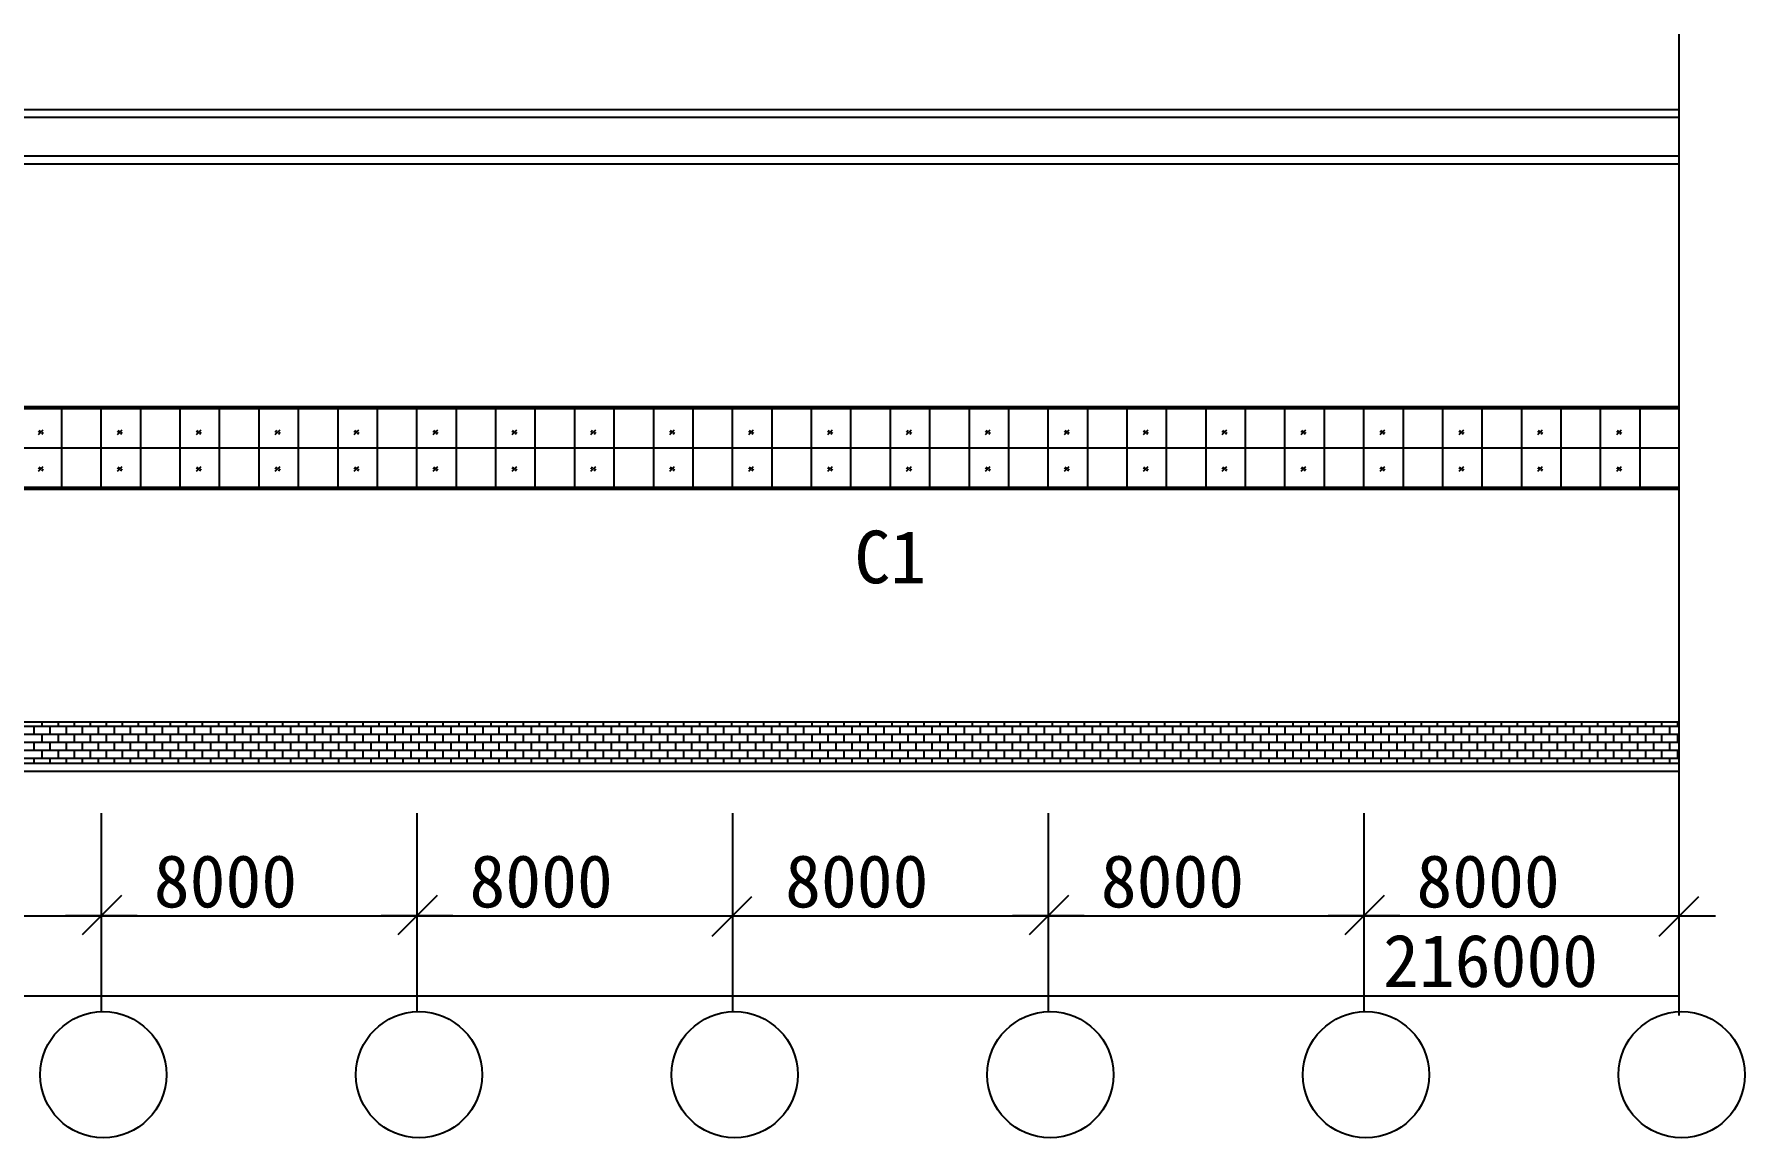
# Model space of a CAD drawing. Header units: metres. Extents: x -5946 to 118859, y -33883 to 106048.
# Drawn here: x 75506 to 118859, y 76381 to 104363 of the extents above; entities that cross this region are included whole.
import ezdxf

# ---------------------------------------------------------------- set-up
doc = ezdxf.new("R2010")
doc.units = ezdxf.units.M
for name, color, linetype in [('JC', 7, 'Continuous'), ('Z', 7, 'Continuous'), ('ZQ', 7, 'Continuous')]:
    doc.layers.add(name, color=color, linetype=linetype)

# ---------------------------------------------------------------- blocks, each defined once
blk = doc.blocks.new('_DIMX')
blk.add_line((-64.76, 0), (64.76, 0))
at = {"color": 6}
blk.add_lwpolyline([(-36.86, -36.86), (34.63, 34.63)], dxfattribs=at)

msp = doc.modelspace()

# ---------------------------------------------------------------- linework, layer by layer
for p, q in [((117191.15, 104363.26), (117191.15, 79478.06)), ((77205.85, 84614.59), (77205.85, 81511.68)), ((77205.85, 84614.59), (77205.85, 81511.68)), ((85205.85, 84614.59), (85205.85, 81511.68)), ((85205.85, 84614.59), (85205.85, 81511.68)), ((93205.85, 84614.59), (93205.85, 81511.68)), ((93205.85, 84614.59), (93205.85, 81511.68)), ((101205.85, 84614.59), (101205.85, 81511.68)), ((109205.85, 84614.59), (109205.85, 81511.68)), ((109205.85, 84614.59), (109205.85, 81511.68)), ((101205.85, 84114.59), (101205.85, 81511.68)), ((69207.25, 82011.68), (77204.45, 82011.68)), ((77207.25, 82011.68), (85204.45, 82011.68)), ((85207.25, 82011.68), (93204.45, 82011.68)), ((93207.25, 82011.68), (101204.45, 82011.68)), ((101207.25, 82011.68), (109204.45, 82011.68)), ((109207.25, 82011.68), (117204.45, 82011.68)), ((109207.25, 82011.68), (117204.45, 82011.68)), ((77205.85, 81611.68), (77205.85, 79583.83)), ((85205.85, 81611.68), (85205.85, 79583.83)), ((93205.85, 81611.68), (93205.85, 79583.83)), ((101205.85, 81611.68), (101205.85, 79583.83)), ((109205.85, 81611.68), (109205.85, 79583.83)), ((5207.25, 79983.83), (117190, 79983.83))]:
    msp.add_line(p, q)
for centre in [(77258.68, 77980.61), (85258.68, 77980.61), (93258.68, 77980.61), (101258.68, 77980.61), (109258.68, 77980.61), (117258.68, 77980.61)]:
    msp.add_circle(centre, 1600)
at = {"layer": 'JC'}
for p, q in [((13085.85, 102456.14), (117188.34, 102456.14)), ((13085.85, 102256.14), (117191.3, 102256.14)), ((4895.85, 101076.14), (117186.15, 101076.14)), ((13085.85, 101276.14), (117190.45, 101276.14)), ((76205.85, 92876.14), (76205.85, 94876.14)), ((77205.85, 92876.14), (77205.85, 94876.14)), ((78205.85, 92876.14), (78205.85, 94876.14)), ((79205.85, 92876.14), (79205.85, 94876.14)), ((80205.85, 92876.14), (80205.85, 94876.14)), ((81205.85, 92876.14), (81205.85, 94876.14)), ((82205.85, 92876.14), (82205.85, 94876.14)), ((83205.85, 92876.14), (83205.85, 94876.14)), ((84205.85, 92876.14), (84205.85, 94876.14)), ((85205.85, 92876.14), (85205.85, 94876.14)), ((86205.85, 92876.14), (86205.85, 94876.14)), ((87205.85, 92876.14), (87205.85, 94876.14)), ((88205.85, 92876.14), (88205.85, 94876.14)), ((89205.85, 92876.14), (89205.85, 94876.14)), ((90205.85, 92876.14), (90205.85, 94876.14)), ((91205.85, 92876.14), (91205.85, 94876.14)), ((92205.85, 92876.14), (92205.85, 94876.14)), ((93205.85, 92876.14), (93205.85, 94876.14)), ((94205.85, 92876.14), (94205.85, 94876.14)), ((95205.85, 92876.14), (95205.85, 94876.14)), ((96205.85, 92876.14), (96205.85, 94876.14)), ((97205.85, 92876.14), (97205.85, 94876.14)), ((98205.85, 92876.14), (98205.85, 94876.14)), ((99205.85, 92876.14), (99205.85, 94876.14)), ((100205.85, 92876.14), (100205.85, 94876.14)), ((101205.85, 92876.14), (101205.85, 94876.14)), ((102205.85, 92876.14), (102205.85, 94876.14)), ((103205.85, 92876.14), (103205.85, 94876.14)), ((104205.85, 92876.14), (104205.85, 94876.14)), ((105205.85, 92876.14), (105205.85, 94876.14)), ((106205.85, 92876.14), (106205.85, 94876.14)), ((107205.85, 92876.14), (107205.85, 94876.14)), ((108205.85, 92876.14), (108205.85, 94876.14)), ((109205.85, 92876.14), (109205.85, 94876.14)), ((110205.85, 92876.14), (110205.85, 94876.14)), ((111205.85, 92876.14), (111205.85, 94876.14)), ((112205.85, 92876.14), (112205.85, 94876.14)), ((113205.85, 92876.14), (113205.85, 94876.14)), ((114205.85, 92876.14), (114205.85, 94876.14)), ((114205.85, 92876.14), (114205.85, 94876.14)), ((115205.85, 92876.14), (115205.85, 94876.14)), ((116205.85, 92876.14), (116205.85, 94876.14)), ((116205.85, 92876.14), (116205.85, 94876.14)), ((75615.85, 94211.14), (75735.85, 94331.14)), ((75615.85, 94271.14), (75655.85, 94321.14)), ((75695.85, 94221.14), (75735.85, 94271.14)), ((77615.85, 94211.14), (77735.85, 94331.14)), ((77615.85, 94271.14), (77655.85, 94321.14)), ((77695.85, 94221.14), (77735.85, 94271.14)), ((79615.85, 94211.14), (79735.85, 94331.14)), ((79615.85, 94271.14), (79655.85, 94321.14)), ((79695.85, 94221.14), (79735.85, 94271.14)), ((81615.85, 94211.14), (81735.85, 94331.14)), ((81615.85, 94271.14), (81655.85, 94321.14)), ((81695.85, 94221.14), (81735.85, 94271.14)), ((83615.85, 94211.14), (83735.85, 94331.14)), ((83615.85, 94271.14), (83655.85, 94321.14)), ((83695.85, 94221.14), (83735.85, 94271.14)), ((85615.85, 94211.14), (85735.85, 94331.14)), ((85615.85, 94271.14), (85655.85, 94321.14)), ((85695.85, 94221.14), (85735.85, 94271.14)), ((87615.85, 94211.14), (87735.85, 94331.14)), ((87615.85, 94271.14), (87655.85, 94321.14)), ((87695.85, 94221.14), (87735.85, 94271.14)), ((89615.85, 94211.14), (89735.85, 94331.14)), ((89615.85, 94271.14), (89655.85, 94321.14)), ((89695.85, 94221.14), (89735.85, 94271.14)), ((91615.85, 94211.14), (91735.85, 94331.14)), ((91615.85, 94271.14), (91655.85, 94321.14)), ((91695.85, 94221.14), (91735.85, 94271.14)), ((93615.85, 94211.14), (93735.85, 94331.14)), ((93615.85, 94271.14), (93655.85, 94321.14)), ((93695.85, 94221.14), (93735.85, 94271.14)), ((95615.85, 94211.14), (95735.85, 94331.14)), ((95615.85, 94271.14), (95655.85, 94321.14)), ((95695.85, 94221.14), (95735.85, 94271.14)), ((97615.85, 94211.14), (97735.85, 94331.14)), ((97615.85, 94271.14), (97655.85, 94321.14)), ((97695.85, 94221.14), (97735.85, 94271.14)), ((99615.85, 94211.14), (99735.85, 94331.14)), ((99615.85, 94271.14), (99655.85, 94321.14)), ((99695.85, 94221.14), (99735.85, 94271.14)), ((101615.85, 94211.14), (101735.85, 94331.14)), ((101615.85, 94271.14), (101655.85, 94321.14)), ((101695.85, 94221.14), (101735.85, 94271.14)), ((103615.85, 94211.14), (103735.85, 94331.14)), ((103615.85, 94271.14), (103655.85, 94321.14)), ((103695.85, 94221.14), (103735.85, 94271.14)), ((105615.85, 94211.14), (105735.85, 94331.14)), ((105615.85, 94271.14), (105655.85, 94321.14)), ((105695.85, 94221.14), (105735.85, 94271.14)), ((107615.85, 94211.14), (107735.85, 94331.14)), ((107615.85, 94271.14), (107655.85, 94321.14)), ((107695.85, 94221.14), (107735.85, 94271.14)), ((109615.85, 94211.14), (109735.85, 94331.14)), ((109615.85, 94271.14), (109655.85, 94321.14)), ((109695.85, 94221.14), (109735.85, 94271.14)), ((111615.85, 94211.14), (111735.85, 94331.14)), ((111615.85, 94271.14), (111655.85, 94321.14)), ((111695.85, 94221.14), (111735.85, 94271.14)), ((113615.85, 94211.14), (113735.85, 94331.14)), ((113615.85, 94271.14), (113655.85, 94321.14)), ((113695.85, 94221.14), (113735.85, 94271.14)), ((115615.85, 94211.14), (115735.85, 94331.14)), ((115615.85, 94271.14), (115655.85, 94321.14)), ((115695.85, 94221.14), (115735.85, 94271.14)), ((75615.85, 93281.14), (75735.85, 93401.14)), ((75615.85, 93341.14), (75655.85, 93391.14)), ((75695.85, 93291.14), (75735.85, 93341.14)), ((77615.85, 93281.14), (77735.85, 93401.14)), ((77615.85, 93341.14), (77655.85, 93391.14)), ((77695.85, 93291.14), (77735.85, 93341.14)), ((79615.85, 93281.14), (79735.85, 93401.14)), ((79615.85, 93341.14), (79655.85, 93391.14)), ((79695.85, 93291.14), (79735.85, 93341.14)), ((81615.85, 93281.14), (81735.85, 93401.14)), ((81615.85, 93341.14), (81655.85, 93391.14)), ((81695.85, 93291.14), (81735.85, 93341.14)), ((83615.85, 93281.14), (83735.85, 93401.14)), ((83615.85, 93341.14), (83655.85, 93391.14)), ((83695.85, 93291.14), (83735.85, 93341.14)), ((85615.85, 93281.14), (85735.85, 93401.14)), ((85615.85, 93341.14), (85655.85, 93391.14)), ((85695.85, 93291.14), (85735.85, 93341.14)), ((87615.85, 93281.14), (87735.85, 93401.14)), ((87615.85, 93341.14), (87655.85, 93391.14)), ((87695.85, 93291.14), (87735.85, 93341.14)), ((89615.85, 93281.14), (89735.85, 93401.14)), ((89615.85, 93341.14), (89655.85, 93391.14)), ((89695.85, 93291.14), (89735.85, 93341.14)), ((91615.85, 93281.14), (91735.85, 93401.14)), ((91615.85, 93341.14), (91655.85, 93391.14)), ((91695.85, 93291.14), (91735.85, 93341.14)), ((93615.85, 93281.14), (93735.85, 93401.14)), ((93615.85, 93341.14), (93655.85, 93391.14)), ((93695.85, 93291.14), (93735.85, 93341.14)), ((95615.85, 93281.14), (95735.85, 93401.14)), ((95615.85, 93341.14), (95655.85, 93391.14)), ((95695.85, 93291.14), (95735.85, 93341.14)), ((97615.85, 93281.14), (97735.85, 93401.14)), ((97615.85, 93341.14), (97655.85, 93391.14)), ((97695.85, 93291.14), (97735.85, 93341.14)), ((99615.85, 93281.14), (99735.85, 93401.14)), ((99615.85, 93341.14), (99655.85, 93391.14)), ((99695.85, 93291.14), (99735.85, 93341.14)), ((101615.85, 93281.14), (101735.85, 93401.14)), ((101615.85, 93341.14), (101655.85, 93391.14)), ((101695.85, 93291.14), (101735.85, 93341.14)), ((103615.85, 93281.14), (103735.85, 93401.14)), ((103615.85, 93341.14), (103655.85, 93391.14)), ((103695.85, 93291.14), (103735.85, 93341.14)), ((105615.85, 93281.14), (105735.85, 93401.14)), ((105615.85, 93341.14), (105655.85, 93391.14)), ((105695.85, 93291.14), (105735.85, 93341.14)), ((107615.85, 93281.14), (107735.85, 93401.14)), ((107615.85, 93341.14), (107655.85, 93391.14)), ((107695.85, 93291.14), (107735.85, 93341.14)), ((109615.85, 93281.14), (109735.85, 93401.14)), ((109615.85, 93341.14), (109655.85, 93391.14)), ((109695.85, 93291.14), (109735.85, 93341.14)), ((111615.85, 93281.14), (111735.85, 93401.14)), ((111615.85, 93341.14), (111655.85, 93391.14)), ((111695.85, 93291.14), (111735.85, 93341.14)), ((113615.85, 93281.14), (113735.85, 93401.14)), ((113615.85, 93341.14), (113655.85, 93391.14)), ((113695.85, 93291.14), (113735.85, 93341.14)), ((115615.85, 93281.14), (115735.85, 93401.14)), ((115615.85, 93341.14), (115655.85, 93391.14)), ((115695.85, 93291.14), (115735.85, 93341.14))]:
    msp.add_line(p, q, dxfattribs=at)
at = {"layer": 'Z'}
for p, q in [((52255.85, 86818.69), (117189.68, 86818.69)), ((75508.03, 86615.49), (75508.03, 86818.69)), ((75711.23, 86818.69), (75711.23, 86926.14)), ((75914.43, 86615.49), (75914.43, 86818.69)), ((76117.63, 86818.69), (76117.63, 86926.14)), ((76320.83, 86615.49), (76320.83, 86818.69)), ((76524.03, 86818.69), (76524.03, 86926.14)), ((76727.23, 86615.49), (76727.23, 86818.69)), ((76930.43, 86818.69), (76930.43, 86926.14)), ((77133.63, 86615.49), (77133.63, 86818.69)), ((77336.83, 86818.69), (77336.83, 86926.14)), ((77540.03, 86615.49), (77540.03, 86818.69)), ((77743.23, 86818.69), (77743.23, 86926.14)), ((77946.43, 86615.49), (77946.43, 86818.69)), ((78149.63, 86818.69), (78149.63, 86926.14)), ((78352.83, 86615.49), (78352.83, 86818.69)), ((78556.03, 86818.69), (78556.03, 86926.14)), ((78759.23, 86615.49), (78759.23, 86818.69)), ((78962.43, 86818.69), (78962.43, 86926.14)), ((79165.63, 86615.49), (79165.63, 86818.69)), ((79368.83, 86818.69), (79368.83, 86926.14)), ((79572.03, 86615.49), (79572.03, 86818.69)), ((79775.23, 86818.69), (79775.23, 86926.14)), ((79978.43, 86615.49), (79978.43, 86818.69)), ((80181.63, 86818.69), (80181.63, 86926.14)), ((80384.83, 86615.49), (80384.83, 86818.69)), ((80588.03, 86818.69), (80588.03, 86926.14)), ((80791.23, 86615.49), (80791.23, 86818.69)), ((80994.43, 86818.69), (80994.43, 86926.14)), ((81197.63, 86615.49), (81197.63, 86818.69)), ((81400.83, 86818.69), (81400.83, 86926.14)), ((81604.03, 86615.49), (81604.03, 86818.69)), ((81807.23, 86818.69), (81807.23, 86926.14)), ((82010.43, 86615.49), (82010.43, 86818.69)), ((82213.63, 86818.69), (82213.63, 86926.14)), ((82416.83, 86615.49), (82416.83, 86818.69)), ((82620.03, 86818.69), (82620.03, 86926.14)), ((82823.23, 86615.49), (82823.23, 86818.69)), ((83026.43, 86818.69), (83026.43, 86926.14)), ((83229.63, 86615.49), (83229.63, 86818.69)), ((83432.83, 86818.69), (83432.83, 86926.14)), ((83636.03, 86615.49), (83636.03, 86818.69)), ((83839.23, 86818.69), (83839.23, 86926.14)), ((84042.43, 86615.49), (84042.43, 86818.69)), ((84245.63, 86818.69), (84245.63, 86926.14)), ((84448.83, 86615.49), (84448.83, 86818.69)), ((84652.03, 86818.69), (84652.03, 86926.14)), ((84855.23, 86615.49), (84855.23, 86818.69)), ((85058.43, 86818.69), (85058.43, 86926.14)), ((85261.63, 86615.49), (85261.63, 86818.69)), ((85464.83, 86818.69), (85464.83, 86926.14)), ((85668.03, 86615.49), (85668.03, 86818.69)), ((85871.23, 86818.69), (85871.23, 86926.14)), ((86074.43, 86615.49), (86074.43, 86818.69)), ((86277.63, 86818.69), (86277.63, 86926.14)), ((86480.83, 86615.49), (86480.83, 86818.69)), ((86684.03, 86818.69), (86684.03, 86926.14)), ((86887.23, 86615.49), (86887.23, 86818.69)), ((87090.43, 86818.69), (87090.43, 86926.14)), ((87293.63, 86615.49), (87293.63, 86818.69)), ((87496.83, 86818.69), (87496.83, 86926.14)), ((87700.03, 86615.49), (87700.03, 86818.69)), ((87903.23, 86818.69), (87903.23, 86926.14)), ((88106.43, 86615.49), (88106.43, 86818.69)), ((88309.63, 86818.69), (88309.63, 86926.14)), ((88512.83, 86615.49), (88512.83, 86818.69)), ((88716.03, 86818.69), (88716.03, 86926.14)), ((88919.23, 86615.49), (88919.23, 86818.69)), ((89122.43, 86818.69), (89122.43, 86926.14)), ((89325.63, 86615.49), (89325.63, 86818.69)), ((89528.83, 86818.69), (89528.83, 86926.14)), ((89732.03, 86615.49), (89732.03, 86818.69)), ((89935.23, 86818.69), (89935.23, 86926.14)), ((90138.43, 86615.49), (90138.43, 86818.69)), ((90341.63, 86818.69), (90341.63, 86926.14)), ((90544.83, 86615.49), (90544.83, 86818.69)), ((90748.03, 86818.69), (90748.03, 86926.14)), ((90951.23, 86615.49), (90951.23, 86818.69)), ((91154.43, 86818.69), (91154.43, 86926.14)), ((91357.63, 86615.49), (91357.63, 86818.69)), ((91560.83, 86818.69), (91560.83, 86926.14)), ((91764.03, 86615.49), (91764.03, 86818.69)), ((91967.23, 86818.69), (91967.23, 86926.14)), ((92170.43, 86615.49), (92170.43, 86818.69)), ((92373.63, 86818.69), (92373.63, 86926.14)), ((92576.83, 86615.49), (92576.83, 86818.69)), ((92780.03, 86818.69), (92780.03, 86926.14)), ((92983.23, 86615.49), (92983.23, 86818.69)), ((93186.43, 86818.69), (93186.43, 86926.14)), ((93389.63, 86615.49), (93389.63, 86818.69)), ((93592.83, 86818.69), (93592.83, 86926.14)), ((93796.03, 86615.49), (93796.03, 86818.69)), ((93999.23, 86818.69), (93999.23, 86926.14)), ((94202.43, 86615.49), (94202.43, 86818.69)), ((94405.63, 86818.69), (94405.63, 86926.14)), ((94608.83, 86615.49), (94608.83, 86818.69)), ((94812.03, 86818.69), (94812.03, 86926.14)), ((95015.23, 86615.49), (95015.23, 86818.69)), ((95218.43, 86818.69), (95218.43, 86926.14)), ((95421.63, 86615.49), (95421.63, 86818.69)), ((95624.83, 86818.69), (95624.83, 86926.14)), ((95828.03, 86615.49), (95828.03, 86818.69)), ((96031.23, 86818.69), (96031.23, 86926.14)), ((96234.43, 86615.49), (96234.43, 86818.69)), ((96437.63, 86818.69), (96437.63, 86926.14)), ((96640.83, 86615.49), (96640.83, 86818.69)), ((96844.03, 86818.69), (96844.03, 86926.14)), ((97047.23, 86615.49), (97047.23, 86818.69)), ((97250.43, 86818.69), (97250.43, 86926.14)), ((97453.63, 86615.49), (97453.63, 86818.69)), ((97656.83, 86818.69), (97656.83, 86926.14)), ((97860.03, 86615.49), (97860.03, 86818.69)), ((98063.23, 86818.69), (98063.23, 86926.14)), ((98266.43, 86615.49), (98266.43, 86818.69)), ((98469.63, 86818.69), (98469.63, 86926.14)), ((98672.83, 86615.49), (98672.83, 86818.69)), ((98876.03, 86818.69), (98876.03, 86926.14)), ((99079.23, 86615.49), (99079.23, 86818.69)), ((99282.43, 86818.69), (99282.43, 86926.14)), ((99485.63, 86615.49), (99485.63, 86818.69)), ((99688.83, 86818.69), (99688.83, 86926.14)), ((99892.03, 86615.49), (99892.03, 86818.69)), ((100095.23, 86818.69), (100095.23, 86926.14)), ((100298.43, 86615.49), (100298.43, 86818.69)), ((100501.63, 86818.69), (100501.63, 86926.14)), ((100704.83, 86615.49), (100704.83, 86818.69)), ((100908.03, 86818.69), (100908.03, 86926.14)), ((101111.23, 86615.49), (101111.23, 86818.69)), ((101314.43, 86818.69), (101314.43, 86926.14)), ((101517.63, 86615.49), (101517.63, 86818.69)), ((101720.83, 86818.69), (101720.83, 86926.14)), ((101924.03, 86615.49), (101924.03, 86818.69)), ((102127.23, 86818.69), (102127.23, 86926.14)), ((102330.43, 86615.49), (102330.43, 86818.69)), ((102533.63, 86818.69), (102533.63, 86926.14)), ((102736.83, 86615.49), (102736.83, 86818.69)), ((102940.03, 86818.69), (102940.03, 86926.14)), ((103143.23, 86615.49), (103143.23, 86818.69)), ((103346.43, 86818.69), (103346.43, 86926.14)), ((103549.63, 86615.49), (103549.63, 86818.69)), ((103752.83, 86818.69), (103752.83, 86926.14)), ((103956.03, 86615.49), (103956.03, 86818.69)), ((104159.23, 86818.69), (104159.23, 86926.14)), ((104362.43, 86615.49), (104362.43, 86818.69)), ((104565.63, 86818.69), (104565.63, 86926.14)), ((104768.83, 86615.49), (104768.83, 86818.69)), ((104972.03, 86818.69), (104972.03, 86926.14)), ((105175.23, 86615.49), (105175.23, 86818.69)), ((105378.43, 86818.69), (105378.43, 86926.14)), ((105581.63, 86615.49), (105581.63, 86818.69)), ((105784.83, 86818.69), (105784.83, 86926.14)), ((105988.03, 86615.49), (105988.03, 86818.69)), ((106191.23, 86818.69), (106191.23, 86926.14)), ((106394.43, 86615.49), (106394.43, 86818.69)), ((106597.63, 86818.69), (106597.63, 86926.14)), ((106800.83, 86615.49), (106800.83, 86818.69)), ((107004.03, 86818.69), (107004.03, 86926.14)), ((107207.23, 86615.49), (107207.23, 86818.69)), ((107410.43, 86818.69), (107410.43, 86926.14)), ((107613.63, 86615.49), (107613.63, 86818.69)), ((107816.83, 86818.69), (107816.83, 86926.14)), ((108020.03, 86615.49), (108020.03, 86818.69)), ((108223.23, 86818.69), (108223.23, 86926.14)), ((108426.43, 86615.49), (108426.43, 86818.69)), ((108629.63, 86818.69), (108629.63, 86926.14)), ((108832.83, 86615.49), (108832.83, 86818.69)), ((109036.03, 86818.69), (109036.03, 86926.14)), ((109239.23, 86615.49), (109239.23, 86818.69)), ((109442.43, 86818.69), (109442.43, 86926.14)), ((109645.63, 86615.49), (109645.63, 86818.69)), ((109848.83, 86818.69), (109848.83, 86926.14)), ((110052.03, 86615.49), (110052.03, 86818.69)), ((110255.23, 86818.69), (110255.23, 86926.14)), ((110458.43, 86615.49), (110458.43, 86818.69)), ((110661.63, 86818.69), (110661.63, 86926.14)), ((110864.83, 86615.49), (110864.83, 86818.69)), ((111068.03, 86818.69), (111068.03, 86926.14)), ((111271.23, 86615.49), (111271.23, 86818.69)), ((111474.43, 86818.69), (111474.43, 86926.14)), ((111677.63, 86615.49), (111677.63, 86818.69)), ((111880.83, 86818.69), (111880.83, 86926.14)), ((112084.03, 86615.49), (112084.03, 86818.69)), ((112287.23, 86818.69), (112287.23, 86926.14)), ((112490.43, 86615.49), (112490.43, 86818.69)), ((112693.63, 86818.69), (112693.63, 86926.14)), ((112896.83, 86615.49), (112896.83, 86818.69)), ((113100.03, 86818.69), (113100.03, 86926.14)), ((113303.23, 86615.49), (113303.23, 86818.69)), ((113506.43, 86818.69), (113506.43, 86926.14)), ((113709.63, 86615.49), (113709.63, 86818.69)), ((113912.83, 86818.69), (113912.83, 86926.14)), ((114116.03, 86615.49), (114116.03, 86818.69)), ((114319.23, 86818.69), (114319.23, 86926.14)), ((114522.43, 86615.49), (114522.43, 86818.69)), ((114725.63, 86818.69), (114725.63, 86926.14)), ((114928.83, 86615.49), (114928.83, 86818.69)), ((115132.03, 86818.69), (115132.03, 86926.14)), ((115335.23, 86615.49), (115335.23, 86818.69)), ((115538.43, 86818.69), (115538.43, 86926.14)), ((115741.63, 86615.49), (115741.63, 86818.69)), ((115944.83, 86818.69), (115944.83, 86926.14)), ((116148.03, 86615.49), (116148.03, 86818.69)), ((116351.23, 86818.69), (116351.23, 86926.14)), ((116554.43, 86615.49), (116554.43, 86818.69)), ((116757.63, 86818.69), (116757.63, 86926.14)), ((116960.83, 86615.49), (116960.83, 86818.69)), ((117164.03, 86818.69), (117164.03, 86926.14)), ((52255.85, 86615.49), (117181.17, 86615.49)), ((52255.85, 86412.29), (117176.98, 86412.29)), ((75508.03, 86209.09), (75508.03, 86412.29)), ((75711.23, 86412.29), (75711.23, 86615.49)), ((75914.43, 86209.09), (75914.43, 86412.29)), ((76117.63, 86412.29), (76117.63, 86615.49)), ((76320.83, 86209.09), (76320.83, 86412.29)), ((76524.03, 86412.29), (76524.03, 86615.49)), ((76727.23, 86209.09), (76727.23, 86412.29)), ((76930.43, 86412.29), (76930.43, 86615.49)), ((77133.63, 86209.09), (77133.63, 86412.29)), ((77336.83, 86412.29), (77336.83, 86615.49)), ((77540.03, 86209.09), (77540.03, 86412.29)), ((77743.23, 86412.29), (77743.23, 86615.49)), ((77946.43, 86209.09), (77946.43, 86412.29)), ((78149.63, 86412.29), (78149.63, 86615.49)), ((78352.83, 86209.09), (78352.83, 86412.29)), ((78556.03, 86412.29), (78556.03, 86615.49)), ((78759.23, 86209.09), (78759.23, 86412.29)), ((78962.43, 86412.29), (78962.43, 86615.49)), ((79165.63, 86209.09), (79165.63, 86412.29)), ((79368.83, 86412.29), (79368.83, 86615.49)), ((79572.03, 86209.09), (79572.03, 86412.29)), ((79775.23, 86412.29), (79775.23, 86615.49)), ((79978.43, 86209.09), (79978.43, 86412.29)), ((80181.63, 86412.29), (80181.63, 86615.49)), ((80384.83, 86209.09), (80384.83, 86412.29)), ((80588.03, 86412.29), (80588.03, 86615.49)), ((80791.23, 86209.09), (80791.23, 86412.29)), ((80994.43, 86412.29), (80994.43, 86615.49)), ((81197.63, 86209.09), (81197.63, 86412.29)), ((81400.83, 86412.29), (81400.83, 86615.49)), ((81604.03, 86209.09), (81604.03, 86412.29)), ((81807.23, 86412.29), (81807.23, 86615.49)), ((82010.43, 86209.09), (82010.43, 86412.29)), ((82213.63, 86412.29), (82213.63, 86615.49)), ((82416.83, 86209.09), (82416.83, 86412.29)), ((82620.03, 86412.29), (82620.03, 86615.49)), ((82823.23, 86209.09), (82823.23, 86412.29)), ((83026.43, 86412.29), (83026.43, 86615.49)), ((83229.63, 86209.09), (83229.63, 86412.29)), ((83432.83, 86412.29), (83432.83, 86615.49)), ((83636.03, 86209.09), (83636.03, 86412.29)), ((83839.23, 86412.29), (83839.23, 86615.49)), ((84042.43, 86209.09), (84042.43, 86412.29)), ((84245.63, 86412.29), (84245.63, 86615.49)), ((84448.83, 86209.09), (84448.83, 86412.29)), ((84652.03, 86412.29), (84652.03, 86615.49)), ((84855.23, 86209.09), (84855.23, 86412.29)), ((85058.43, 86412.29), (85058.43, 86615.49)), ((85261.63, 86209.09), (85261.63, 86412.29)), ((85464.83, 86412.29), (85464.83, 86615.49)), ((85668.03, 86209.09), (85668.03, 86412.29)), ((85871.23, 86412.29), (85871.23, 86615.49)), ((86074.43, 86209.09), (86074.43, 86412.29)), ((86277.63, 86412.29), (86277.63, 86615.49)), ((86480.83, 86209.09), (86480.83, 86412.29)), ((86684.03, 86412.29), (86684.03, 86615.49)), ((86887.23, 86209.09), (86887.23, 86412.29)), ((87090.43, 86412.29), (87090.43, 86615.49)), ((87293.63, 86209.09), (87293.63, 86412.29)), ((87496.83, 86412.29), (87496.83, 86615.49)), ((87700.03, 86209.09), (87700.03, 86412.29)), ((87903.23, 86412.29), (87903.23, 86615.49)), ((88106.43, 86209.09), (88106.43, 86412.29)), ((88309.63, 86412.29), (88309.63, 86615.49)), ((88512.83, 86209.09), (88512.83, 86412.29)), ((88716.03, 86412.29), (88716.03, 86615.49)), ((88919.23, 86209.09), (88919.23, 86412.29)), ((89122.43, 86412.29), (89122.43, 86615.49)), ((89325.63, 86209.09), (89325.63, 86412.29)), ((89528.83, 86412.29), (89528.83, 86615.49)), ((89732.03, 86209.09), (89732.03, 86412.29)), ((89935.23, 86412.29), (89935.23, 86615.49)), ((90138.43, 86209.09), (90138.43, 86412.29)), ((90341.63, 86412.29), (90341.63, 86615.49)), ((90544.83, 86209.09), (90544.83, 86412.29)), ((90748.03, 86412.29), (90748.03, 86615.49)), ((90951.23, 86209.09), (90951.23, 86412.29)), ((91154.43, 86412.29), (91154.43, 86615.49)), ((91357.63, 86209.09), (91357.63, 86412.29)), ((91560.83, 86412.29), (91560.83, 86615.49)), ((91764.03, 86209.09), (91764.03, 86412.29)), ((91967.23, 86412.29), (91967.23, 86615.49)), ((92170.43, 86209.09), (92170.43, 86412.29)), ((92373.63, 86412.29), (92373.63, 86615.49)), ((92576.83, 86209.09), (92576.83, 86412.29)), ((92780.03, 86412.29), (92780.03, 86615.49)), ((92983.23, 86209.09), (92983.23, 86412.29)), ((93186.43, 86412.29), (93186.43, 86615.49)), ((93389.63, 86209.09), (93389.63, 86412.29)), ((93592.83, 86412.29), (93592.83, 86615.49)), ((93796.03, 86209.09), (93796.03, 86412.29)), ((93999.23, 86412.29), (93999.23, 86615.49)), ((94202.43, 86209.09), (94202.43, 86412.29)), ((94405.63, 86412.29), (94405.63, 86615.49)), ((94608.83, 86209.09), (94608.83, 86412.29)), ((94812.03, 86412.29), (94812.03, 86615.49)), ((95015.23, 86209.09), (95015.23, 86412.29)), ((95218.43, 86412.29), (95218.43, 86615.49)), ((95421.63, 86209.09), (95421.63, 86412.29)), ((95624.83, 86412.29), (95624.83, 86615.49)), ((95828.03, 86209.09), (95828.03, 86412.29)), ((96031.23, 86412.29), (96031.23, 86615.49)), ((96234.43, 86209.09), (96234.43, 86412.29)), ((96437.63, 86412.29), (96437.63, 86615.49)), ((96640.83, 86209.09), (96640.83, 86412.29)), ((96844.03, 86412.29), (96844.03, 86615.49)), ((97047.23, 86209.09), (97047.23, 86412.29)), ((97250.43, 86412.29), (97250.43, 86615.49)), ((97453.63, 86209.09), (97453.63, 86412.29)), ((97656.83, 86412.29), (97656.83, 86615.49)), ((97860.03, 86209.09), (97860.03, 86412.29)), ((98063.23, 86412.29), (98063.23, 86615.49)), ((98266.43, 86209.09), (98266.43, 86412.29)), ((98469.63, 86412.29), (98469.63, 86615.49)), ((98672.83, 86209.09), (98672.83, 86412.29)), ((98876.03, 86412.29), (98876.03, 86615.49)), ((99079.23, 86209.09), (99079.23, 86412.29)), ((99282.43, 86412.29), (99282.43, 86615.49)), ((99485.63, 86209.09), (99485.63, 86412.29)), ((99688.83, 86412.29), (99688.83, 86615.49)), ((99892.03, 86209.09), (99892.03, 86412.29)), ((100095.23, 86412.29), (100095.23, 86615.49)), ((100298.43, 86209.09), (100298.43, 86412.29)), ((100501.63, 86412.29), (100501.63, 86615.49)), ((100704.83, 86209.09), (100704.83, 86412.29)), ((100908.03, 86412.29), (100908.03, 86615.49)), ((101111.23, 86209.09), (101111.23, 86412.29)), ((101314.43, 86412.29), (101314.43, 86615.49)), ((101517.63, 86209.09), (101517.63, 86412.29)), ((101720.83, 86412.29), (101720.83, 86615.49)), ((101924.03, 86209.09), (101924.03, 86412.29)), ((102127.23, 86412.29), (102127.23, 86615.49)), ((102330.43, 86209.09), (102330.43, 86412.29)), ((102533.63, 86412.29), (102533.63, 86615.49)), ((102736.83, 86209.09), (102736.83, 86412.29)), ((102940.03, 86412.29), (102940.03, 86615.49)), ((103143.23, 86209.09), (103143.23, 86412.29)), ((103346.43, 86412.29), (103346.43, 86615.49)), ((103549.63, 86209.09), (103549.63, 86412.29)), ((103752.83, 86412.29), (103752.83, 86615.49)), ((103956.03, 86209.09), (103956.03, 86412.29)), ((104159.23, 86412.29), (104159.23, 86615.49)), ((104362.43, 86209.09), (104362.43, 86412.29)), ((104565.63, 86412.29), (104565.63, 86615.49)), ((104768.83, 86209.09), (104768.83, 86412.29)), ((104972.03, 86412.29), (104972.03, 86615.49)), ((105175.23, 86209.09), (105175.23, 86412.29)), ((105378.43, 86412.29), (105378.43, 86615.49)), ((105581.63, 86209.09), (105581.63, 86412.29)), ((105784.83, 86412.29), (105784.83, 86615.49)), ((105988.03, 86209.09), (105988.03, 86412.29)), ((106191.23, 86412.29), (106191.23, 86615.49)), ((106394.43, 86209.09), (106394.43, 86412.29)), ((106597.63, 86412.29), (106597.63, 86615.49)), ((106800.83, 86209.09), (106800.83, 86412.29)), ((107004.03, 86412.29), (107004.03, 86615.49)), ((107207.23, 86209.09), (107207.23, 86412.29)), ((107410.43, 86412.29), (107410.43, 86615.49)), ((107613.63, 86209.09), (107613.63, 86412.29)), ((107816.83, 86412.29), (107816.83, 86615.49)), ((108020.03, 86209.09), (108020.03, 86412.29)), ((108223.23, 86412.29), (108223.23, 86615.49)), ((108426.43, 86209.09), (108426.43, 86412.29)), ((108629.63, 86412.29), (108629.63, 86615.49)), ((108832.83, 86209.09), (108832.83, 86412.29)), ((109036.03, 86412.29), (109036.03, 86615.49)), ((109239.23, 86209.09), (109239.23, 86412.29)), ((109442.43, 86412.29), (109442.43, 86615.49)), ((109645.63, 86209.09), (109645.63, 86412.29)), ((109848.83, 86412.29), (109848.83, 86615.49)), ((110052.03, 86209.09), (110052.03, 86412.29)), ((110255.23, 86412.29), (110255.23, 86615.49)), ((110458.43, 86209.09), (110458.43, 86412.29)), ((110661.63, 86412.29), (110661.63, 86615.49)), ((110864.83, 86209.09), (110864.83, 86412.29)), ((111068.03, 86412.29), (111068.03, 86615.49)), ((111271.23, 86209.09), (111271.23, 86412.29)), ((111474.43, 86412.29), (111474.43, 86615.49)), ((111677.63, 86209.09), (111677.63, 86412.29)), ((111880.83, 86412.29), (111880.83, 86615.49)), ((112084.03, 86209.09), (112084.03, 86412.29)), ((112287.23, 86412.29), (112287.23, 86615.49)), ((112490.43, 86209.09), (112490.43, 86412.29)), ((112693.63, 86412.29), (112693.63, 86615.49)), ((112896.83, 86209.09), (112896.83, 86412.29)), ((113100.03, 86412.29), (113100.03, 86615.49)), ((113303.23, 86209.09), (113303.23, 86412.29)), ((113506.43, 86412.29), (113506.43, 86615.49)), ((113709.63, 86209.09), (113709.63, 86412.29)), ((113912.83, 86412.29), (113912.83, 86615.49)), ((114116.03, 86209.09), (114116.03, 86412.29)), ((114319.23, 86412.29), (114319.23, 86615.49)), ((114522.43, 86209.09), (114522.43, 86412.29)), ((114725.63, 86412.29), (114725.63, 86615.49)), ((114928.83, 86209.09), (114928.83, 86412.29)), ((115132.03, 86412.29), (115132.03, 86615.49)), ((115335.23, 86209.09), (115335.23, 86412.29)), ((115538.43, 86412.29), (115538.43, 86615.49)), ((115741.63, 86209.09), (115741.63, 86412.29)), ((115944.83, 86412.29), (115944.83, 86615.49)), ((116148.03, 86209.09), (116148.03, 86412.29)), ((116351.23, 86412.29), (116351.23, 86615.49)), ((116554.43, 86209.09), (116554.43, 86412.29)), ((116757.63, 86412.29), (116757.63, 86615.49)), ((116960.83, 86209.09), (116960.83, 86412.29)), ((117164.03, 86412.29), (117164.03, 86615.49)), ((52255.85, 86209.09), (117186.67, 86209.09)), ((52255.85, 86005.89), (117190.55, 86005.89)), ((75508.03, 85876.14), (75508.03, 86005.89)), ((75711.23, 86005.89), (75711.23, 86209.09)), ((75914.43, 85876.14), (75914.43, 86005.89)), ((76117.63, 86005.89), (76117.63, 86209.09)), ((76320.83, 85876.14), (76320.83, 86005.89)), ((76524.03, 86005.89), (76524.03, 86209.09)), ((76727.23, 85876.14), (76727.23, 86005.89)), ((76930.43, 86005.89), (76930.43, 86209.09)), ((77133.63, 85876.14), (77133.63, 86005.89)), ((77336.83, 86005.89), (77336.83, 86209.09)), ((77540.03, 85876.14), (77540.03, 86005.89)), ((77743.23, 86005.89), (77743.23, 86209.09)), ((77946.43, 85876.14), (77946.43, 86005.89)), ((78149.63, 86005.89), (78149.63, 86209.09)), ((78352.83, 85876.14), (78352.83, 86005.89)), ((78556.03, 86005.89), (78556.03, 86209.09)), ((78759.23, 85876.14), (78759.23, 86005.89)), ((78962.43, 86005.89), (78962.43, 86209.09)), ((79165.63, 85876.14), (79165.63, 86005.89)), ((79368.83, 86005.89), (79368.83, 86209.09)), ((79572.03, 85876.14), (79572.03, 86005.89)), ((79775.23, 86005.89), (79775.23, 86209.09)), ((79978.43, 85876.14), (79978.43, 86005.89)), ((80181.63, 86005.89), (80181.63, 86209.09)), ((80384.83, 85876.14), (80384.83, 86005.89)), ((80588.03, 86005.89), (80588.03, 86209.09)), ((80791.23, 85876.14), (80791.23, 86005.89)), ((80994.43, 86005.89), (80994.43, 86209.09)), ((81197.63, 85876.14), (81197.63, 86005.89)), ((81400.83, 86005.89), (81400.83, 86209.09)), ((81604.03, 85876.14), (81604.03, 86005.89)), ((81807.23, 86005.89), (81807.23, 86209.09)), ((82010.43, 85876.14), (82010.43, 86005.89)), ((82213.63, 86005.89), (82213.63, 86209.09)), ((82416.83, 85876.14), (82416.83, 86005.89)), ((82620.03, 86005.89), (82620.03, 86209.09)), ((82823.23, 85876.14), (82823.23, 86005.89)), ((83026.43, 86005.89), (83026.43, 86209.09)), ((83229.63, 85876.14), (83229.63, 86005.89)), ((83432.83, 86005.89), (83432.83, 86209.09)), ((83636.03, 85876.14), (83636.03, 86005.89)), ((83839.23, 86005.89), (83839.23, 86209.09)), ((84042.43, 85876.14), (84042.43, 86005.89)), ((84245.63, 86005.89), (84245.63, 86209.09)), ((84448.83, 85876.14), (84448.83, 86005.89)), ((84652.03, 86005.89), (84652.03, 86209.09)), ((84855.23, 85876.14), (84855.23, 86005.89)), ((85058.43, 86005.89), (85058.43, 86209.09)), ((85261.63, 85876.14), (85261.63, 86005.89)), ((85464.83, 86005.89), (85464.83, 86209.09)), ((85668.03, 85876.14), (85668.03, 86005.89)), ((85871.23, 86005.89), (85871.23, 86209.09)), ((86074.43, 85876.14), (86074.43, 86005.89)), ((86277.63, 86005.89), (86277.63, 86209.09)), ((86480.83, 85876.14), (86480.83, 86005.89)), ((86684.03, 86005.89), (86684.03, 86209.09)), ((86887.23, 85876.14), (86887.23, 86005.89)), ((87090.43, 86005.89), (87090.43, 86209.09)), ((87293.63, 85876.14), (87293.63, 86005.89)), ((87496.83, 86005.89), (87496.83, 86209.09)), ((87700.03, 85876.14), (87700.03, 86005.89)), ((87903.23, 86005.89), (87903.23, 86209.09)), ((88106.43, 85876.14), (88106.43, 86005.89)), ((88309.63, 86005.89), (88309.63, 86209.09)), ((88512.83, 85876.14), (88512.83, 86005.89)), ((88716.03, 86005.89), (88716.03, 86209.09)), ((88919.23, 85876.14), (88919.23, 86005.89)), ((89122.43, 86005.89), (89122.43, 86209.09)), ((89325.63, 85876.14), (89325.63, 86005.89)), ((89528.83, 86005.89), (89528.83, 86209.09)), ((89732.03, 85876.14), (89732.03, 86005.89)), ((89935.23, 86005.89), (89935.23, 86209.09)), ((90138.43, 85876.14), (90138.43, 86005.89)), ((90341.63, 86005.89), (90341.63, 86209.09)), ((90544.83, 85876.14), (90544.83, 86005.89)), ((90748.03, 86005.89), (90748.03, 86209.09)), ((90951.23, 85876.14), (90951.23, 86005.89)), ((91154.43, 86005.89), (91154.43, 86209.09)), ((91357.63, 85876.14), (91357.63, 86005.89)), ((91560.83, 86005.89), (91560.83, 86209.09)), ((91764.03, 85876.14), (91764.03, 86005.89)), ((91967.23, 86005.89), (91967.23, 86209.09)), ((92170.43, 85876.14), (92170.43, 86005.89)), ((92373.63, 86005.89), (92373.63, 86209.09)), ((92576.83, 85876.14), (92576.83, 86005.89)), ((92780.03, 86005.89), (92780.03, 86209.09)), ((92983.23, 85876.14), (92983.23, 86005.89)), ((93186.43, 86005.89), (93186.43, 86209.09)), ((93389.63, 85876.14), (93389.63, 86005.89)), ((93592.83, 86005.89), (93592.83, 86209.09)), ((93796.03, 85876.14), (93796.03, 86005.89)), ((93999.23, 86005.89), (93999.23, 86209.09)), ((94202.43, 85876.14), (94202.43, 86005.89)), ((94405.63, 86005.89), (94405.63, 86209.09)), ((94608.83, 85876.14), (94608.83, 86005.89)), ((94812.03, 86005.89), (94812.03, 86209.09)), ((95015.23, 85876.14), (95015.23, 86005.89)), ((95218.43, 86005.89), (95218.43, 86209.09)), ((95421.63, 85876.14), (95421.63, 86005.89)), ((95624.83, 86005.89), (95624.83, 86209.09)), ((95828.03, 85876.14), (95828.03, 86005.89)), ((96031.23, 86005.89), (96031.23, 86209.09)), ((96234.43, 85876.14), (96234.43, 86005.89)), ((96437.63, 86005.89), (96437.63, 86209.09)), ((96640.83, 85876.14), (96640.83, 86005.89)), ((96844.03, 86005.89), (96844.03, 86209.09)), ((97047.23, 85876.14), (97047.23, 86005.89)), ((97250.43, 86005.89), (97250.43, 86209.09)), ((97453.63, 85876.14), (97453.63, 86005.89)), ((97656.83, 86005.89), (97656.83, 86209.09)), ((97860.03, 85876.14), (97860.03, 86005.89)), ((98063.23, 86005.89), (98063.23, 86209.09)), ((98266.43, 85876.14), (98266.43, 86005.89)), ((98469.63, 86005.89), (98469.63, 86209.09)), ((98672.83, 85876.14), (98672.83, 86005.89)), ((98876.03, 86005.89), (98876.03, 86209.09)), ((99079.23, 85876.14), (99079.23, 86005.89)), ((99282.43, 86005.89), (99282.43, 86209.09)), ((99485.63, 85876.14), (99485.63, 86005.89)), ((99688.83, 86005.89), (99688.83, 86209.09)), ((99892.03, 85876.14), (99892.03, 86005.89)), ((100095.23, 86005.89), (100095.23, 86209.09)), ((100298.43, 85876.14), (100298.43, 86005.89)), ((100501.63, 86005.89), (100501.63, 86209.09)), ((100704.83, 85876.14), (100704.83, 86005.89)), ((100908.03, 86005.89), (100908.03, 86209.09)), ((101111.23, 85876.14), (101111.23, 86005.89)), ((101314.43, 86005.89), (101314.43, 86209.09)), ((101517.63, 85876.14), (101517.63, 86005.89)), ((101720.83, 86005.89), (101720.83, 86209.09)), ((101924.03, 85876.14), (101924.03, 86005.89)), ((102127.23, 86005.89), (102127.23, 86209.09)), ((102330.43, 85876.14), (102330.43, 86005.89)), ((102533.63, 86005.89), (102533.63, 86209.09)), ((102736.83, 85876.14), (102736.83, 86005.89)), ((102940.03, 86005.89), (102940.03, 86209.09)), ((103143.23, 85876.14), (103143.23, 86005.89)), ((103346.43, 86005.89), (103346.43, 86209.09)), ((103549.63, 85876.14), (103549.63, 86005.89)), ((103752.83, 86005.89), (103752.83, 86209.09)), ((103956.03, 85876.14), (103956.03, 86005.89)), ((104159.23, 86005.89), (104159.23, 86209.09)), ((104362.43, 85876.14), (104362.43, 86005.89)), ((104565.63, 86005.89), (104565.63, 86209.09)), ((104768.83, 85876.14), (104768.83, 86005.89)), ((104972.03, 86005.89), (104972.03, 86209.09)), ((105175.23, 85876.14), (105175.23, 86005.89)), ((105378.43, 86005.89), (105378.43, 86209.09)), ((105581.63, 85876.14), (105581.63, 86005.89)), ((105784.83, 86005.89), (105784.83, 86209.09)), ((105988.03, 85876.14), (105988.03, 86005.89)), ((106191.23, 86005.89), (106191.23, 86209.09)), ((106394.43, 85876.14), (106394.43, 86005.89)), ((106597.63, 86005.89), (106597.63, 86209.09)), ((106800.83, 85876.14), (106800.83, 86005.89)), ((107004.03, 86005.89), (107004.03, 86209.09)), ((107207.23, 85876.14), (107207.23, 86005.89)), ((107410.43, 86005.89), (107410.43, 86209.09)), ((107613.63, 85876.14), (107613.63, 86005.89)), ((107816.83, 86005.89), (107816.83, 86209.09)), ((108020.03, 85876.14), (108020.03, 86005.89)), ((108223.23, 86005.89), (108223.23, 86209.09)), ((108426.43, 85876.14), (108426.43, 86005.89)), ((108629.63, 86005.89), (108629.63, 86209.09)), ((108832.83, 85876.14), (108832.83, 86005.89)), ((109036.03, 86005.89), (109036.03, 86209.09)), ((109239.23, 85876.14), (109239.23, 86005.89)), ((109442.43, 86005.89), (109442.43, 86209.09)), ((109645.63, 85876.14), (109645.63, 86005.89)), ((109848.83, 86005.89), (109848.83, 86209.09)), ((110052.03, 85876.14), (110052.03, 86005.89)), ((110255.23, 86005.89), (110255.23, 86209.09)), ((110458.43, 85876.14), (110458.43, 86005.89)), ((110661.63, 86005.89), (110661.63, 86209.09)), ((110864.83, 85876.14), (110864.83, 86005.89)), ((111068.03, 86005.89), (111068.03, 86209.09)), ((111271.23, 85876.14), (111271.23, 86005.89)), ((111474.43, 86005.89), (111474.43, 86209.09)), ((111677.63, 85876.14), (111677.63, 86005.89)), ((111880.83, 86005.89), (111880.83, 86209.09)), ((112084.03, 85876.14), (112084.03, 86005.89)), ((112287.23, 86005.89), (112287.23, 86209.09)), ((112490.43, 85876.14), (112490.43, 86005.89)), ((112693.63, 86005.89), (112693.63, 86209.09)), ((112896.83, 85876.14), (112896.83, 86005.89)), ((113100.03, 86005.89), (113100.03, 86209.09)), ((113303.23, 85876.14), (113303.23, 86005.89)), ((113506.43, 86005.89), (113506.43, 86209.09)), ((113709.63, 85876.14), (113709.63, 86005.89)), ((113912.83, 86005.89), (113912.83, 86209.09)), ((114116.03, 85876.14), (114116.03, 86005.89)), ((114319.23, 86005.89), (114319.23, 86209.09)), ((114522.43, 85876.14), (114522.43, 86005.89)), ((114725.63, 86005.89), (114725.63, 86209.09)), ((114928.83, 85876.14), (114928.83, 86005.89)), ((115132.03, 86005.89), (115132.03, 86209.09)), ((115335.23, 85876.14), (115335.23, 86005.89)), ((115538.43, 86005.89), (115538.43, 86209.09)), ((115741.63, 85876.14), (115741.63, 86005.89)), ((115944.83, 86005.89), (115944.83, 86209.09)), ((116148.03, 85876.14), (116148.03, 86005.89)), ((116351.23, 86005.89), (116351.23, 86209.09)), ((116554.43, 85876.14), (116554.43, 86005.89)), ((116757.63, 86005.89), (116757.63, 86209.09)), ((116960.83, 85876.14), (116960.83, 86005.89)), ((117164.03, 86005.89), (117164.03, 86209.09))]:
    msp.add_line(p, q, dxfattribs=at)
at = {"layer": 'ZQ'}
for p, q in [((31155.85, 94926.14), (117190.37, 94926.14)), ((31205.85, 94876.14), (117191.04, 94876.14)), ((31205.85, 93876.14), (117190.84, 93876.14)), ((31155.85, 92826.14), (117179.54, 92826.14)), ((31205.85, 92876.14), (117192.93, 92876.14)), ((52205.85, 86926.14), (108255.85, 86926.14)), ((108255.85, 86926.14), (117192.96, 86926.14)), ((4670.85, 85876.14), (108255.85, 85876.14)), ((108255.85, 85876.14), (117176.55, 85876.14)), ((2555.85, 85676.14), (117194.16, 85676.14))]:
    msp.add_line(p, q, dxfattribs=at)

# ---------------------------------------------------------------- block references
at = {"xscale": 14, "yscale": 14, "zscale": 14, "rotation": 180}
for p in [(77205.85, 82011.68), (85205.85, 82011.68), (101205.85, 82011.68), (109205.85, 82011.68), (109205.85, 82011.68)]:
    msp.add_blockref('_DIMX', p, dxfattribs=at)
at = {"xscale": 14, "yscale": 14, "zscale": 14}
for p in [(93205.85, 82011.68), (117205.85, 82011.68), (117205.85, 82011.68)]:
    msp.add_blockref('_DIMX', p, dxfattribs=at)

# ---------------------------------------------------------------- texts
for s, p in [('C1', (96293.28, 90440.59)), ('8000', (78537.06, 82222.08)), ('8000', (86537.06, 82222.08)), ('8000', (94537.06, 82222.08)), ('8000', (102537.06, 82222.08)), ('8000', (110537.06, 82222.08)), ('8000', (110537.06, 82222.08)), ('216000', (109691.23, 80204.63))]:
    msp.add_text(s, height=1335).set_placement(p)

doc.saveas('drawing.dxf')
